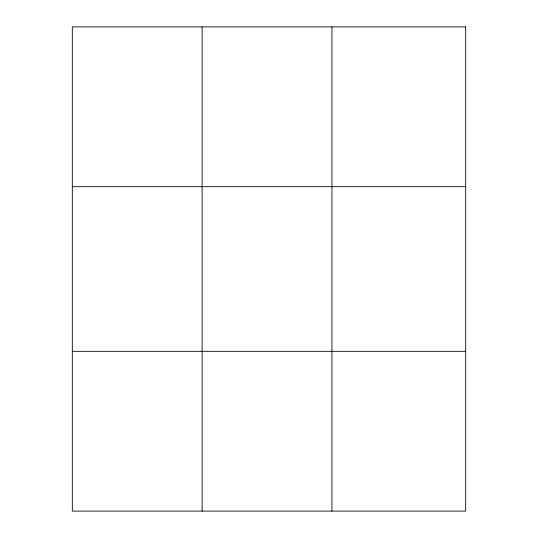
<?xml version="1.0" encoding="UTF-8"?>
<svg xmlns="http://www.w3.org/2000/svg" width="538" height="538" viewBox="0 0 538 538"><rect width="100%" height="100%" fill="white"/><g stroke="black" fill="none" stroke-linecap="round" stroke-linejoin="round"><path stroke-width="0.81" d="M202.127 511.1L202.127 26.9M331.939 511.1L331.939 26.9M72.314 186.686L465.686 186.686M72.314 351.314L465.686 351.314M465.686 26.9L465.686 511.1L72.314 511.1L72.314 26.9L465.686 26.9"/></g></svg>
